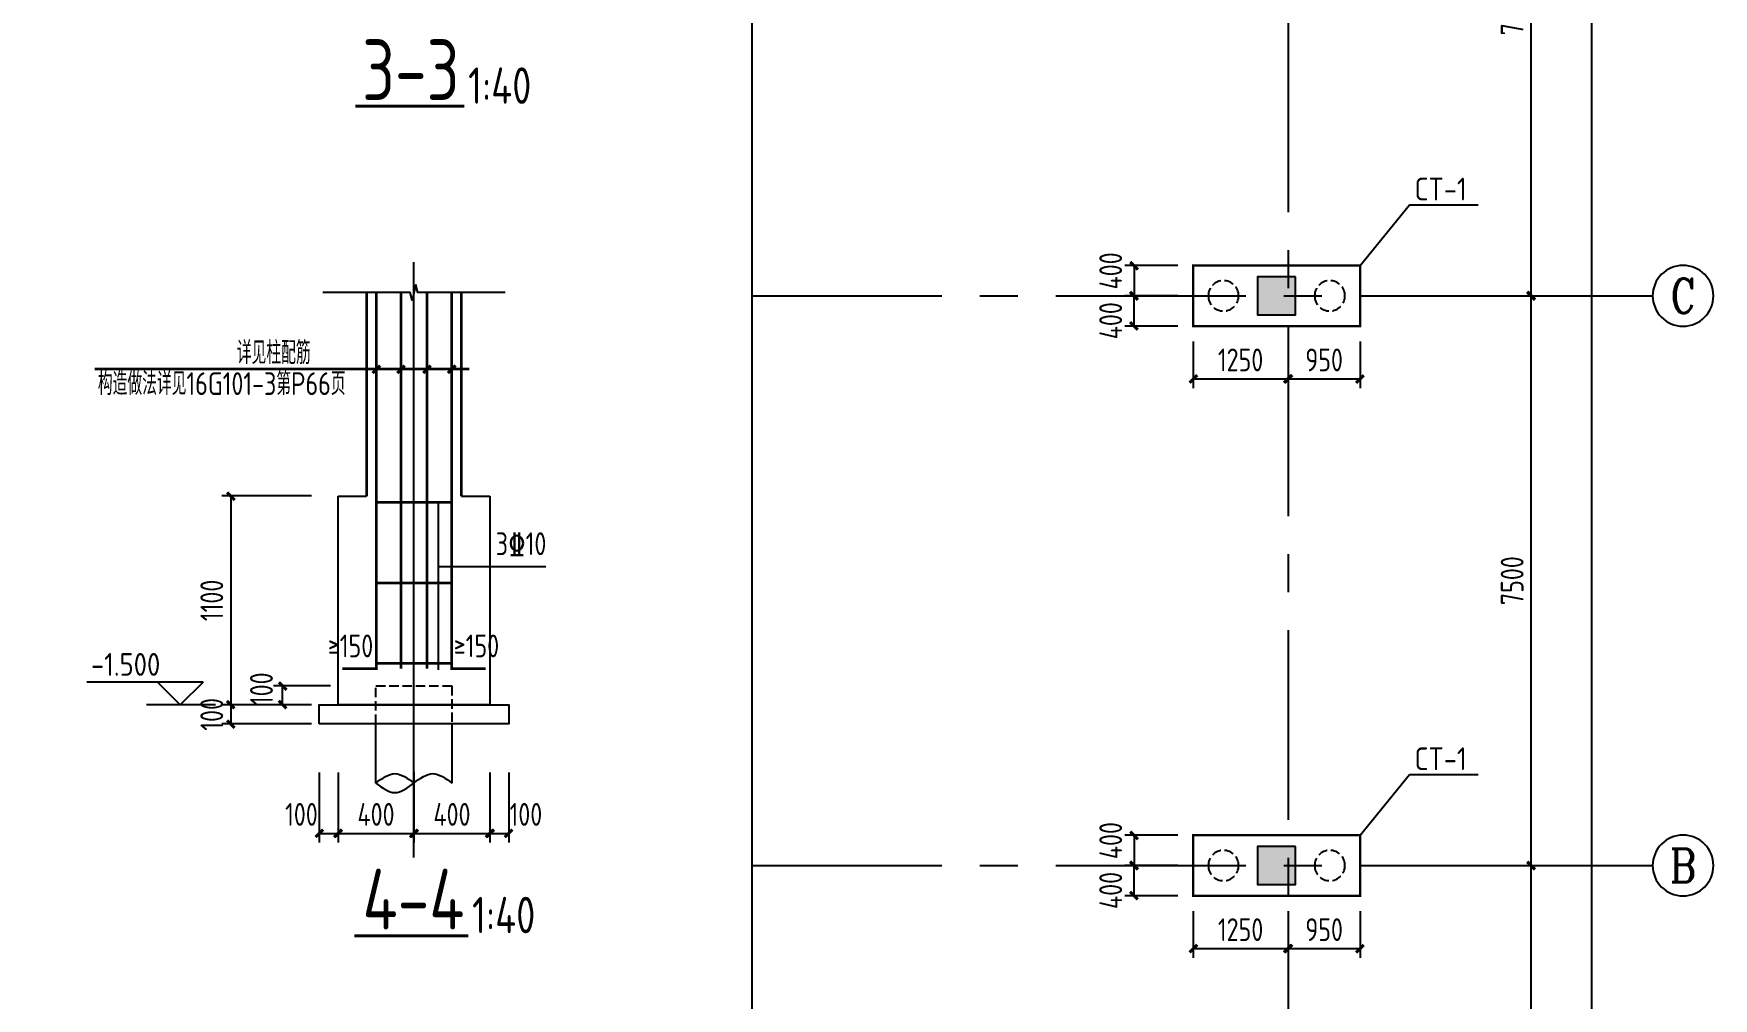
# Model space of a CAD drawing. Header units: millimetres. Extents: x 865490 to 879904, y 39442 to 44891.
# Drawn here: x 867984 to 868205.1, y 39585.9 to 39712.9 of the extents above; entities that cross this region are included whole.
import ezdxf
from ezdxf.enums import TextEntityAlignment as Align

# ---------------------------------------------------------------- set-up
doc = ezdxf.new("R2010")
doc.units = ezdxf.units.MM
doc.header["$LTSCALE"] = 1000
doc.header["$MEASUREMENT"] = 0
for name, pattern in [('CENTER', [2, 1.25, -0.25, 0.25, -0.25]), ('DASH', [0.35, 0.25, -0.1]), ('DOTE', [2.42, 2, -0.2, 0.02, -0.2])]:
    doc.linetypes.add(name, pattern=pattern)
for name, color, linetype in [('1507', 6, 'Continuous'), ('AXIS', 3, 'Continuous'), ('AXIS_TEXT', 7, 'Continuous'), ('DIM', 7, 'Continuous'), ('DOTE', 1, 'DOTE'), ('垫层', 8, 'Continuous'), ('承台轮廓', 7, 'Continuous'), ('文字', 7, 'Continuous'), ('柱', 2, 'Continuous'), ('桩', 6, 'Continuous'), ('梁标注', 7, 'Continuous')]:
    doc.layers.add(name, color=color, linetype=linetype)
for name, color, linetype, lineweight in [('基础钢筋', 1, 'Continuous', 50), ('承台基础', 23, 'Continuous', 18), ('砼柱', 2, 'Continuous', 35)]:
    doc.layers.add(name, color=color, linetype=linetype, lineweight=lineweight)
doc.styles.add('_TCH_AXIS', font='COMPLEX', dxfattribs={"bigfont": 'GBCBIG'})
doc.styles.add('COMPLEX', font='COMPLEX')
doc.styles.add('GBHZ', font='gbenor.shx', dxfattribs={"width": 0.9, "bigfont": 'gbcbig.shx'})
doc.styles.get("Standard").update_dxf_attribs({"font": 'gbenor.shx', "bigfont": 'gbcbig.shx'})
doc.dimstyles.new('Y100', dxfattribs={"dimscale": 0, "dimtxt": 3, "dimasz": 0.01, "dimexe": 1.2, "dimexo": 2, "dimgap": 1, "dimtad": 1, "dimdec": 0, "dimlfac": 100, "dimzin": 0, "dimdsep": 46, "dimtxsty": 'GBHZ', "dimblk": 'DX', "dimcen": 0.09, "dimdle": 1, "dimclrd": 7, "dimclre": 7, "dimclrt": 7, "dimadec": 0, "dimazin": 0, "dimtfac": 1, "dimtdec": 0, "dimtix": 1, "dimtmove": 2, "dimatfit": 3, "dimldrblk": 'DX', "dimfxl": 0, "dimtolj": 1, "dimtzin": 0, "dimarcsym": 0})
doc.dimstyles.new('Y40', dxfattribs={"dimscale": 0, "dimtxt": 3, "dimasz": 0.01, "dimexe": 1.2, "dimexo": 1, "dimgap": 1, "dimtad": 1, "dimdec": 0, "dimlfac": 40, "dimzin": 0, "dimdsep": 46, "dimtxsty": 'GBHZ', "dimblk1": 'DX', "dimblk2": 'DX', "dimsah": 1, "dimcen": 0.09, "dimdle": 1, "dimadec": 0, "dimazin": 0, "dimtfac": 1, "dimtdec": 0, "dimtix": 1, "dimtmove": 2, "dimatfit": 3, "dimldrblk": 'DX', "dimfxl": 0, "dimtolj": 1, "dimtzin": 0, "dimarcsym": 0})

# ---------------------------------------------------------------- blocks, each defined once
blk = doc.blocks.new('_AXISO')
blk.add_circle((0, 0), 0.5)
at = {"layer": 'AXIS_TEXT', "style": 'COMPLEX', "width": 1.041667}
blk.add_attdef('A', text='', height=0.56, dxfattribs=at).set_placement((-0.25, -0.28), (0.25, -0.28), align=Align.FIT)
blk = doc.blocks.new('DX')
at = {"color": 0, "linetype": 'ByBlock', "const_width": 40}
blk.add_lwpolyline([(-54, -51), (46, 49)], dxfattribs=at)
blk = doc.blocks.new('*D2056')
at = {"layer": 'Defpoints', "color": 0, "transparency": 16777216}
for p in [(868165.15, 39603.37), (868181.15, 39603.37), (868165.15, 39528.37)]:
    blk.add_point(p, dxfattribs=at)
at = {"layer": 'dim', "color": 7, "lineweight": -2, "transparency": 16777216}
for p, q in [((868167.15, 39603.37), (868182.35, 39603.37)), ((868181.15, 39528.38), (868181.15, 39603.36)), ((868167.15, 39528.37), (868182.35, 39528.37))]:
    blk.add_line(p, q, dxfattribs=at)
at = {"layer": 'dim', "color": 7, "lineweight": -2, "transparency": 16777216, "xscale": 0.01, "yscale": 0.01, "zscale": 0.01}
for p, rotation in [((868181.15, 39603.37), 90), ((868181.15, 39528.37), 270)]:
    blk.add_blockref('DX', p, dxfattribs=dict(at, rotation=rotation))
at = {"layer": 'dim', "color": 7, "transparency": 16777216, "insert": (868178.65, 39565.87), "char_height": 3, "attachment_point": 5, "rotation": 90, "style": 'GBHZ'}
blk.add_mtext('\\A1;7500', dxfattribs=at)
blk = doc.blocks.new('*D2057')
at = {"layer": 'Defpoints', "color": 0, "transparency": 16777216}
for p in [(868165.15, 39678.37), (868181.15, 39678.37), (868165.15, 39603.37)]:
    blk.add_point(p, dxfattribs=at)
at = {"layer": 'dim', "color": 7, "lineweight": -2, "transparency": 16777216}
for p, q in [((868167.15, 39678.37), (868182.35, 39678.37)), ((868181.15, 39603.38), (868181.15, 39678.36)), ((868167.15, 39603.37), (868182.35, 39603.37))]:
    blk.add_line(p, q, dxfattribs=at)
at = {"layer": 'dim', "color": 7, "lineweight": -2, "transparency": 16777216, "xscale": 0.01, "yscale": 0.01, "zscale": 0.01}
for p, rotation in [((868181.15, 39678.37), 90), ((868181.15, 39603.37), 270)]:
    blk.add_blockref('DX', p, dxfattribs=dict(at, rotation=rotation))
at = {"layer": 'dim', "color": 7, "transparency": 16777216, "insert": (868178.65, 39640.87), "char_height": 3, "attachment_point": 5, "rotation": 90, "style": 'GBHZ'}
blk.add_mtext('\\A1;7500', dxfattribs=at)
blk = doc.blocks.new('*D2058')
at = {"layer": 'Defpoints', "color": 0, "transparency": 16777216}
for p in [(868165.15, 39753.37), (868181.15, 39753.37), (868165.15, 39678.37)]:
    blk.add_point(p, dxfattribs=at)
at = {"layer": 'dim', "color": 7, "lineweight": -2, "transparency": 16777216}
for p, q in [((868167.15, 39753.37), (868182.35, 39753.37)), ((868181.15, 39678.38), (868181.15, 39753.36)), ((868167.15, 39678.37), (868182.35, 39678.37))]:
    blk.add_line(p, q, dxfattribs=at)
at = {"layer": 'dim', "color": 7, "lineweight": -2, "transparency": 16777216, "xscale": 0.01, "yscale": 0.01, "zscale": 0.01}
for p, rotation in [((868181.15, 39753.37), 90), ((868181.15, 39678.37), 270)]:
    blk.add_blockref('DX', p, dxfattribs=dict(at, rotation=rotation))
at = {"layer": 'dim', "color": 7, "transparency": 16777216, "insert": (868178.65, 39715.87), "char_height": 3, "attachment_point": 5, "rotation": 90, "style": 'GBHZ'}
blk.add_mtext('\\A1;7500', dxfattribs=at)
blk = doc.blocks.new('*D2062')
at = {"layer": 'Defpoints', "color": 0, "transparency": 16777216}
for p in [(868165.15, 39978.37), (868189.15, 39978.37), (868165.15, 39528.37)]:
    blk.add_point(p, dxfattribs=at)
at = {"layer": 'dim', "color": 7, "lineweight": -2, "transparency": 16777216}
for p, q in [((868167.15, 39978.37), (868190.35, 39978.37)), ((868189.15, 39528.38), (868189.15, 39978.36)), ((868167.15, 39528.37), (868190.35, 39528.37))]:
    blk.add_line(p, q, dxfattribs=at)
at = {"layer": 'dim', "color": 7, "lineweight": -2, "transparency": 16777216, "xscale": 0.01, "yscale": 0.01, "zscale": 0.01}
for p, rotation in [((868189.15, 39978.37), 90), ((868189.15, 39528.37), 270)]:
    blk.add_blockref('DX', p, dxfattribs=dict(at, rotation=rotation))
at = {"layer": 'dim', "color": 7, "transparency": 16777216, "insert": (868186.65, 39753.37), "char_height": 3, "attachment_point": 5, "rotation": 90, "style": 'GBHZ'}
blk.add_mtext('\\A1;45000', dxfattribs=at)
blk = doc.blocks.new('*D2159')
at = {"layer": 'Defpoints', "color": 0, "transparency": 16777216}
for p in [(868128.87, 39678.37), (868136.65, 39678.37), (868136.65, 39674.37)]:
    blk.add_point(p, dxfattribs=at)
at = {"layer": 'dim', "color": 7, "lineweight": -2, "transparency": 16777216}
for p, q in [((868134.65, 39678.37), (868127.67, 39678.37)), ((868128.87, 39674.38), (868128.87, 39678.36)), ((868134.65, 39674.37), (868127.67, 39674.37))]:
    blk.add_line(p, q, dxfattribs=at)
at = {"layer": 'dim', "color": 7, "lineweight": -2, "transparency": 16777216, "xscale": 0.01, "yscale": 0.01, "zscale": 0.01}
for p, rotation in [((868128.87, 39678.37), 90), ((868128.87, 39674.37), 270)]:
    blk.add_blockref('DX', p, dxfattribs=dict(at, rotation=rotation))
at = {"layer": 'dim', "color": 7, "transparency": 16777216, "insert": (868125.8, 39675.09), "char_height": 3, "attachment_point": 5, "rotation": 90, "style": 'GBHZ'}
blk.add_mtext('\\A1;400', dxfattribs=at)
blk = doc.blocks.new('*D2160')
at = {"layer": 'Defpoints', "color": 0, "transparency": 16777216}
for p in [(868136.65, 39682.37), (868128.87, 39678.37), (868136.65, 39678.37)]:
    blk.add_point(p, dxfattribs=at)
at = {"layer": 'dim', "color": 7, "lineweight": -2, "transparency": 16777216}
for p, q in [((868134.65, 39682.37), (868127.67, 39682.37)), ((868128.87, 39682.36), (868128.87, 39678.38)), ((868134.65, 39678.37), (868127.67, 39678.37))]:
    blk.add_line(p, q, dxfattribs=at)
at = {"layer": 'dim', "color": 7, "lineweight": -2, "transparency": 16777216, "xscale": 0.01, "yscale": 0.01, "zscale": 0.01}
for p, rotation in [((868128.87, 39682.37), 90), ((868128.87, 39678.37), 270)]:
    blk.add_blockref('DX', p, dxfattribs=dict(at, rotation=rotation))
at = {"layer": 'dim', "color": 7, "transparency": 16777216, "insert": (868125.8, 39681.65), "char_height": 3, "attachment_point": 5, "rotation": 90, "style": 'GBHZ'}
blk.add_mtext('\\A1;400', dxfattribs=at)
blk = doc.blocks.new('*D2161')
at = {"layer": 'Defpoints', "color": 0, "transparency": 16777216}
for p in [(868136.65, 39674.37), (868149.15, 39674.37), (868149.15, 39667.43)]:
    blk.add_point(p, dxfattribs=at)
at = {"layer": 'dim', "color": 7, "lineweight": -2, "transparency": 16777216}
for p, q in [((868136.65, 39672.37), (868136.65, 39666.23)), ((868149.15, 39672.37), (868149.15, 39666.23)), ((868136.66, 39667.43), (868149.14, 39667.43))]:
    blk.add_line(p, q, dxfattribs=at)
at = {"layer": 'dim', "color": 7, "lineweight": -2, "transparency": 16777216, "xscale": 0.01, "yscale": 0.01, "zscale": 0.01, "rotation": 180}
blk.add_blockref('DX', (868136.65, 39667.43), dxfattribs=at)
at = {"layer": 'dim', "color": 7, "lineweight": -2, "transparency": 16777216, "xscale": 0.01, "yscale": 0.01, "zscale": 0.01}
blk.add_blockref('DX', (868149.15, 39667.43), dxfattribs=at)
at = {"layer": 'dim', "color": 7, "transparency": 16777216, "insert": (868142.9, 39669.93), "char_height": 3, "attachment_point": 5, "style": 'GBHZ'}
blk.add_mtext('\\A1;1250', dxfattribs=at)
blk = doc.blocks.new('*D2162')
at = {"layer": 'Defpoints', "color": 0, "transparency": 16777216}
for p in [(868149.15, 39674.37), (868158.65, 39674.37), (868158.65, 39667.43)]:
    blk.add_point(p, dxfattribs=at)
at = {"layer": 'dim', "color": 7, "lineweight": -2, "transparency": 16777216}
for p, q in [((868149.15, 39672.37), (868149.15, 39666.23)), ((868158.65, 39672.37), (868158.65, 39666.23)), ((868149.16, 39667.43), (868158.64, 39667.43))]:
    blk.add_line(p, q, dxfattribs=at)
at = {"layer": 'dim', "color": 7, "lineweight": -2, "transparency": 16777216, "xscale": 0.01, "yscale": 0.01, "zscale": 0.01, "rotation": 180}
blk.add_blockref('DX', (868149.15, 39667.43), dxfattribs=at)
at = {"layer": 'dim', "color": 7, "lineweight": -2, "transparency": 16777216, "xscale": 0.01, "yscale": 0.01, "zscale": 0.01}
blk.add_blockref('DX', (868158.65, 39667.43), dxfattribs=at)
at = {"layer": 'dim', "color": 7, "transparency": 16777216, "insert": (868153.9, 39669.93), "char_height": 3, "attachment_point": 5, "style": 'GBHZ'}
blk.add_mtext('\\A1;950', dxfattribs=at)
blk = doc.blocks.new('*D2163')
at = {"layer": 'Defpoints', "color": 0, "transparency": 16777216}
for p in [(868128.87, 39603.37), (868136.65, 39603.37), (868136.65, 39599.37)]:
    blk.add_point(p, dxfattribs=at)
at = {"layer": 'dim', "color": 7, "lineweight": -2, "transparency": 16777216}
for p, q in [((868134.65, 39603.37), (868127.67, 39603.37)), ((868128.87, 39599.38), (868128.87, 39603.36)), ((868134.65, 39599.37), (868127.67, 39599.37))]:
    blk.add_line(p, q, dxfattribs=at)
at = {"layer": 'dim', "color": 7, "lineweight": -2, "transparency": 16777216, "xscale": 0.01, "yscale": 0.01, "zscale": 0.01}
for p, rotation in [((868128.87, 39603.37), 90), ((868128.87, 39599.37), 270)]:
    blk.add_blockref('DX', p, dxfattribs=dict(at, rotation=rotation))
at = {"layer": 'dim', "color": 7, "transparency": 16777216, "insert": (868125.8, 39600.09), "char_height": 3, "attachment_point": 5, "rotation": 90, "style": 'GBHZ'}
blk.add_mtext('\\A1;400', dxfattribs=at)
blk = doc.blocks.new('*D2164')
at = {"layer": 'Defpoints', "color": 0, "transparency": 16777216}
for p in [(868136.65, 39607.37), (868128.87, 39603.37), (868136.65, 39603.37)]:
    blk.add_point(p, dxfattribs=at)
at = {"layer": 'dim', "color": 7, "lineweight": -2, "transparency": 16777216}
for p, q in [((868134.65, 39607.37), (868127.67, 39607.37)), ((868128.87, 39607.36), (868128.87, 39603.38)), ((868134.65, 39603.37), (868127.67, 39603.37))]:
    blk.add_line(p, q, dxfattribs=at)
at = {"layer": 'dim', "color": 7, "lineweight": -2, "transparency": 16777216, "xscale": 0.01, "yscale": 0.01, "zscale": 0.01}
for p, rotation in [((868128.87, 39607.37), 90), ((868128.87, 39603.37), 270)]:
    blk.add_blockref('DX', p, dxfattribs=dict(at, rotation=rotation))
at = {"layer": 'dim', "color": 7, "transparency": 16777216, "insert": (868125.8, 39606.65), "char_height": 3, "attachment_point": 5, "rotation": 90, "style": 'GBHZ'}
blk.add_mtext('\\A1;400', dxfattribs=at)
blk = doc.blocks.new('*D2165')
at = {"layer": 'Defpoints', "color": 0, "transparency": 16777216}
for p in [(868136.65, 39599.37), (868149.15, 39599.37), (868149.15, 39592.43)]:
    blk.add_point(p, dxfattribs=at)
at = {"layer": 'dim', "color": 7, "lineweight": -2, "transparency": 16777216}
for p, q in [((868136.65, 39597.37), (868136.65, 39591.23)), ((868149.15, 39597.37), (868149.15, 39591.23)), ((868136.66, 39592.43), (868149.14, 39592.43))]:
    blk.add_line(p, q, dxfattribs=at)
at = {"layer": 'dim', "color": 7, "lineweight": -2, "transparency": 16777216, "xscale": 0.01, "yscale": 0.01, "zscale": 0.01, "rotation": 180}
blk.add_blockref('DX', (868136.65, 39592.43), dxfattribs=at)
at = {"layer": 'dim', "color": 7, "lineweight": -2, "transparency": 16777216, "xscale": 0.01, "yscale": 0.01, "zscale": 0.01}
blk.add_blockref('DX', (868149.15, 39592.43), dxfattribs=at)
at = {"layer": 'dim', "color": 7, "transparency": 16777216, "insert": (868142.9, 39594.93), "char_height": 3, "attachment_point": 5, "style": 'GBHZ'}
blk.add_mtext('\\A1;1250', dxfattribs=at)
blk = doc.blocks.new('*D2166')
at = {"layer": 'Defpoints', "color": 0, "transparency": 16777216}
for p in [(868149.15, 39599.37), (868158.65, 39599.37), (868158.65, 39592.43)]:
    blk.add_point(p, dxfattribs=at)
at = {"layer": 'dim', "color": 7, "lineweight": -2, "transparency": 16777216}
for p, q in [((868149.15, 39597.37), (868149.15, 39591.23)), ((868158.65, 39597.37), (868158.65, 39591.23)), ((868149.16, 39592.43), (868158.64, 39592.43))]:
    blk.add_line(p, q, dxfattribs=at)
at = {"layer": 'dim', "color": 7, "lineweight": -2, "transparency": 16777216, "xscale": 0.01, "yscale": 0.01, "zscale": 0.01, "rotation": 180}
blk.add_blockref('DX', (868149.15, 39592.43), dxfattribs=at)
at = {"layer": 'dim', "color": 7, "lineweight": -2, "transparency": 16777216, "xscale": 0.01, "yscale": 0.01, "zscale": 0.01}
blk.add_blockref('DX', (868158.65, 39592.43), dxfattribs=at)
at = {"layer": 'dim', "color": 7, "transparency": 16777216, "insert": (868153.9, 39594.93), "char_height": 3, "attachment_point": 5, "style": 'GBHZ'}
blk.add_mtext('\\A1;950', dxfattribs=at)
blk = doc.blocks.new('*D2234')
at = {"layer": 'Defpoints', "color": 0, "transparency": 16777216}
for p in [(868021.58, 39624.52), (868009.96, 39622.02), (868021.58, 39622.02)]:
    blk.add_point(p, dxfattribs=at)
at = {"layer": 'dim', "color": 0, "lineweight": -2, "transparency": 16777216}
for p, q in [((868020.58, 39624.52), (868008.76, 39624.52)), ((868009.96, 39624.53), (868009.96, 39624.54)), ((868009.96, 39624.52), (868009.96, 39622.02)), ((868020.58, 39622.02), (868008.76, 39622.02)), ((868009.96, 39622.01), (868009.96, 39622))]:
    blk.add_line(p, q, dxfattribs=at)
at = {"layer": 'dim', "color": 0, "lineweight": -2, "transparency": 16777216, "xscale": 0.01, "yscale": 0.01, "zscale": 0.01}
for p, rotation in [((868009.96, 39624.52), 270), ((868009.96, 39622.02), 90)]:
    blk.add_blockref('DX', p, dxfattribs=dict(at, rotation=rotation))
at = {"layer": 'dim', "color": 0, "transparency": 16777216, "insert": (868007.46, 39623.27), "char_height": 3, "attachment_point": 5, "rotation": 90, "style": 'GBHZ'}
blk.add_mtext('\\A1;100', dxfattribs=at)
blk = doc.blocks.new('*D2235')
at = {"layer": 'Defpoints', "color": 0, "transparency": 16777216}
for p in [(868021.58, 39652.02), (868009.96, 39624.52), (868021.58, 39624.52)]:
    blk.add_point(p, dxfattribs=at)
at = {"layer": 'dim', "color": 0, "lineweight": -2, "transparency": 16777216}
for p, q in [((868020.58, 39652.02), (868008.76, 39652.02)), ((868009.96, 39652.01), (868009.96, 39624.53)), ((868020.58, 39624.52), (868008.76, 39624.52))]:
    blk.add_line(p, q, dxfattribs=at)
at = {"layer": 'dim', "color": 0, "lineweight": -2, "transparency": 16777216, "xscale": 0.01, "yscale": 0.01, "zscale": 0.01}
for p, rotation in [((868009.96, 39652.02), 90), ((868009.96, 39624.52), 270)]:
    blk.add_blockref('DX', p, dxfattribs=dict(at, rotation=rotation))
at = {"layer": 'dim', "color": 0, "transparency": 16777216, "insert": (868007.46, 39638.27), "char_height": 3, "attachment_point": 5, "rotation": 90, "style": 'GBHZ'}
blk.add_mtext('\\A1;1100', dxfattribs=at)
blk = doc.blocks.new('*D2236')
at = {"layer": 'Defpoints', "color": 0, "transparency": 16777216}
for p in [(868021.58, 39616.6), (868024.08, 39616.6), (868024.08, 39607.6)]:
    blk.add_point(p, dxfattribs=at)
at = {"layer": 'dim', "color": 0, "lineweight": -2, "transparency": 16777216}
for p, q in [((868021.58, 39615.6), (868021.58, 39606.4)), ((868024.08, 39615.6), (868024.08, 39606.4)), ((868021.59, 39607.6), (868024.07, 39607.6))]:
    blk.add_line(p, q, dxfattribs=at)
at = {"layer": 'dim', "color": 0, "lineweight": -2, "transparency": 16777216, "xscale": 0.01, "yscale": 0.01, "zscale": 0.01, "rotation": 180}
blk.add_blockref('DX', (868021.58, 39607.6), dxfattribs=at)
at = {"layer": 'dim', "color": 0, "lineweight": -2, "transparency": 16777216, "xscale": 0.01, "yscale": 0.01, "zscale": 0.01}
blk.add_blockref('DX', (868024.08, 39607.6), dxfattribs=at)
at = {"layer": 'dim', "color": 0, "transparency": 16777216, "insert": (868019.26, 39610.1), "char_height": 3, "attachment_point": 5, "style": 'GBHZ'}
blk.add_mtext('\\A1;100', dxfattribs=at)
blk = doc.blocks.new('*D2237')
at = {"layer": 'Defpoints', "color": 0, "transparency": 16777216}
for p in [(868044.08, 39616.6), (868046.58, 39616.6), (868046.58, 39607.6)]:
    blk.add_point(p, dxfattribs=at)
at = {"layer": 'dim', "color": 0, "lineweight": -2, "transparency": 16777216}
for p, q in [((868044.08, 39615.6), (868044.08, 39606.4)), ((868046.58, 39615.6), (868046.58, 39606.4)), ((868044.09, 39607.6), (868046.57, 39607.6))]:
    blk.add_line(p, q, dxfattribs=at)
at = {"layer": 'dim', "color": 0, "lineweight": -2, "transparency": 16777216, "xscale": 0.01, "yscale": 0.01, "zscale": 0.01, "rotation": 180}
blk.add_blockref('DX', (868044.08, 39607.6), dxfattribs=at)
at = {"layer": 'dim', "color": 0, "lineweight": -2, "transparency": 16777216, "xscale": 0.01, "yscale": 0.01, "zscale": 0.01}
blk.add_blockref('DX', (868046.58, 39607.6), dxfattribs=at)
at = {"layer": 'dim', "color": 0, "transparency": 16777216, "insert": (868048.81, 39610.1), "char_height": 3, "attachment_point": 5, "style": 'GBHZ'}
blk.add_mtext('\\A1;100', dxfattribs=at)
blk = doc.blocks.new('*D2238')
at = {"layer": 'Defpoints', "color": 0, "transparency": 16777216}
for p in [(868024.08, 39616.6), (868034.08, 39616.69), (868034.08, 39607.6)]:
    blk.add_point(p, dxfattribs=at)
at = {"layer": 'dim', "color": 0, "lineweight": -2, "transparency": 16777216}
for p, q in [((868024.08, 39615.6), (868024.08, 39606.4)), ((868034.08, 39615.69), (868034.08, 39606.4)), ((868024.09, 39607.6), (868034.07, 39607.6))]:
    blk.add_line(p, q, dxfattribs=at)
at = {"layer": 'dim', "color": 0, "lineweight": -2, "transparency": 16777216, "xscale": 0.01, "yscale": 0.01, "zscale": 0.01, "rotation": 180}
blk.add_blockref('DX', (868024.08, 39607.6), dxfattribs=at)
at = {"layer": 'dim', "color": 0, "lineweight": -2, "transparency": 16777216, "xscale": 0.01, "yscale": 0.01, "zscale": 0.01}
blk.add_blockref('DX', (868034.08, 39607.6), dxfattribs=at)
at = {"layer": 'dim', "color": 0, "transparency": 16777216, "insert": (868029.08, 39610.1), "char_height": 3, "attachment_point": 5, "style": 'GBHZ'}
blk.add_mtext('\\A1;400', dxfattribs=at)
blk = doc.blocks.new('*D2239')
at = {"layer": 'Defpoints', "color": 0, "transparency": 16777216}
for p in [(868034.08, 39616.69), (868044.08, 39616.6), (868044.08, 39607.6)]:
    blk.add_point(p, dxfattribs=at)
at = {"layer": 'dim', "color": 0, "lineweight": -2, "transparency": 16777216}
for p, q in [((868034.08, 39615.69), (868034.08, 39606.4)), ((868044.08, 39615.6), (868044.08, 39606.4)), ((868034.09, 39607.6), (868044.07, 39607.6))]:
    blk.add_line(p, q, dxfattribs=at)
at = {"layer": 'dim', "color": 0, "lineweight": -2, "transparency": 16777216, "xscale": 0.01, "yscale": 0.01, "zscale": 0.01, "rotation": 180}
blk.add_blockref('DX', (868034.08, 39607.6), dxfattribs=at)
at = {"layer": 'dim', "color": 0, "lineweight": -2, "transparency": 16777216, "xscale": 0.01, "yscale": 0.01, "zscale": 0.01}
blk.add_blockref('DX', (868044.08, 39607.6), dxfattribs=at)
at = {"layer": 'dim', "color": 0, "transparency": 16777216, "insert": (868039.08, 39610.1), "char_height": 3, "attachment_point": 5, "style": 'GBHZ'}
blk.add_mtext('\\A1;400', dxfattribs=at)
blk = doc.blocks.new('*D2240')
at = {"layer": 'Defpoints', "color": 0, "transparency": 16777216}
for p in [(868016.79, 39627.02), (868024.08, 39627.02), (868021.58, 39624.52)]:
    blk.add_point(p, dxfattribs=at)
at = {"layer": 'dim', "color": 0, "lineweight": -2, "transparency": 16777216}
for p, q in [((868023.08, 39627.02), (868015.59, 39627.02)), ((868016.79, 39624.53), (868016.79, 39627.01)), ((868020.58, 39624.52), (868015.59, 39624.52))]:
    blk.add_line(p, q, dxfattribs=at)
at = {"layer": 'dim', "color": 0, "lineweight": -2, "transparency": 16777216, "xscale": 0.01, "yscale": 0.01, "zscale": 0.01}
for p, rotation in [((868016.79, 39627.02), 90), ((868016.79, 39624.52), 270)]:
    blk.add_blockref('DX', p, dxfattribs=dict(at, rotation=rotation))
at = {"layer": 'dim', "color": 0, "transparency": 16777216, "insert": (868014, 39626.64), "char_height": 3, "attachment_point": 5, "rotation": 90, "style": 'GBHZ'}
blk.add_mtext('\\A1;100', dxfattribs=at)

msp = doc.modelspace()

# ---------------------------------------------------------------- linework, layer by layer
at = {"color": 7}
for p, q in [((868006.312, 39627.516), (867991.013, 39627.516)), ((868003.312, 39624.516), (868000.312, 39627.516)), ((868006.312, 39627.516), (868003.312, 39624.516)), ((868007.962, 39624.516), (867998.862, 39624.516))]:
    msp.add_line(p, q, dxfattribs=at)
at = {"layer": '1507', "linetype": 'DASH', "ltscale": 0.005}
for points in [[(868138.646, 39678.37, 1), (868142.646, 39678.37, 1)], [(868152.646, 39678.37, 1), (868156.646, 39678.37, 1)], [(868138.646, 39603.37, 1), (868142.646, 39603.37, 1)], [(868152.646, 39603.37, 1), (868156.646, 39603.37, 1)]]:
    msp.add_lwpolyline(points, format="xyb", close=True, dxfattribs=at)
at = {"layer": 'AXIS', "color": 0}
for p, q in [((868165.146, 39678.37), (868197.146, 39678.37)), ((868165.146, 39603.37), (868197.146, 39603.37))]:
    msp.add_line(p, q, dxfattribs=at)
at = {"layer": 'dim', "linetype": 'ByBlock'}
for p, q in [((868158.646, 39682.37), (868165.122, 39690.367)), ((868165.122, 39690.367), (868174.19, 39690.367)), ((868158.646, 39607.37), (868165.122, 39615.367)), ((868165.122, 39615.367), (868174.19, 39615.367))]:
    msp.add_line(p, q, dxfattribs=at)
at = {"layer": 'DOTE', "linetype": 'CENTER', "ltscale": 0.02}
for p, q in [((868149.146, 39994.37), (868149.146, 39512.37)), ((868078.584, 39678.37), (868165.146, 39678.37)), ((868078.584, 39603.37), (868165.146, 39603.37))]:
    msp.add_line(p, q, dxfattribs=at)
at = {"layer": 'DOTE', "color": 8, "ltscale": 8}
msp.add_line((868034.08, 39604.437), (868034.08, 39682.797), dxfattribs=at)
at = {"layer": '垫层'}
msp.add_lwpolyline([(868021.58, 39622.016), (868021.58, 39624.516), (868046.58, 39624.516), (868046.58, 39622.016)], close=True, dxfattribs=at)
at = {"layer": '基础钢筋', "const_width": 0.35}
for points in [[(868029.108, 39678.797), (868029.108, 39629.266), (868024.636, 39629.266)], [(868032.366, 39629.266), (868032.366, 39678.797)], [(868035.793, 39629.266), (868035.793, 39678.797)], [(868039.051, 39678.797), (868039.051, 39629.266), (868043.523, 39629.266)], [(868029.108, 39651.176), (868039.051, 39651.176)], [(868029.108, 39640.547), (868039.051, 39640.547)], [(868029.108, 39629.984), (868039.051, 39629.984)]]:
    msp.add_lwpolyline(points, dxfattribs=at)
at = {"layer": '承台基础', "color": 2, "ltscale": 0.006, "const_width": 0.3}
for points in [[(868136.646, 39674.37), (868158.646, 39674.37), (868158.646, 39682.37), (868136.646, 39682.37)], [(868136.646, 39599.37), (868158.646, 39599.37), (868158.646, 39607.37), (868136.646, 39607.37)]]:
    msp.add_lwpolyline(points, close=True, dxfattribs=at)
at = {"layer": '承台轮廓'}
for p, q in [((868024.08, 39624.516), (868024.08, 39652.016)), ((868024.08, 39652.016), (868027.83, 39652.016)), ((868040.33, 39652.016), (868044.08, 39652.016)), ((868044.08, 39652.016), (868044.08, 39624.516)), ((868044.08, 39624.516), (868024.08, 39624.516))]:
    msp.add_line(p, q, dxfattribs=at)
msp.add_lwpolyline([(867977.817, 39583.303), (868078.584, 39583.303), (868078.584, 39912.122), (867977.817, 39912.122)], close=True, dxfattribs=at)
msp.add_lwpolyline([(868046.08, 39678.797), (868034.58, 39678.797), (868034.33, 39679.797), (868033.83, 39677.797), (868033.58, 39678.797), (868022.08, 39678.797)], dxfattribs=at)
at = {"layer": '文字', "color": 6, "const_width": 0.4}
for points in [[(868026.364, 39703.317), (868040.71, 39703.317)], [(868026.222, 39594.131), (868041.232, 39594.131)]]:
    msp.add_lwpolyline(points, dxfattribs=at)
at = {"layer": '柱'}
for points in [[(868150.146, 39680.87), (868145.146, 39680.87), (868145.146, 39675.87), (868150.146, 39675.87)], [(868150.146, 39605.87), (868145.146, 39605.87), (868145.146, 39600.87), (868150.146, 39600.87)]]:
    msp.add_lwpolyline(points, close=True, dxfattribs=at)
for points in [[(868150.146, 39680.87), (868150.146, 39675.87), (868145.146, 39680.87), (868145.146, 39675.87)], [(868150.146, 39605.87), (868150.146, 39600.87), (868145.146, 39605.87), (868145.146, 39600.87)]]:
    msp.add_solid(points, dxfattribs=at)
at = {"layer": '桩'}
for p, q in [((868029.063, 39614.222), (868029.063, 39622.016)), ((868039.063, 39622.016), (868039.063, 39614.222))]:
    msp.add_line(p, q, dxfattribs=at)
at = {"layer": '桩', "linetype": 'DASH', "ltscale": 0.005}
msp.add_lwpolyline([(868029.063, 39622.016), (868029.063, 39627.016), (868039.063, 39627.016), (868039.063, 39622.016)], dxfattribs=at)
at = {"layer": '桩'}
for points in [[(868029.063, 39614.222), (868031.563, 39612.972), (868034.063, 39614.222), (868036.563, 39615.472), (868039.063, 39614.222)], [(868029.063, 39614.222), (868031.563, 39615.472), (868034.063, 39614.222)]]:
    msp.add_spline(points, degree=3, dxfattribs=at)
at = {"layer": '梁标注', "linetype": 'Continuous'}
for p, q in [((868037.309, 39629.152), (868037.309, 39651.176)), ((868037.309, 39642.739), (868051.436, 39642.739))]:
    msp.add_line(p, q, dxfattribs=at)
at = {"layer": '砼柱'}
for p, q in [((868027.83, 39678.797), (868027.83, 39652.016)), ((868040.33, 39652.016), (868040.33, 39678.797)), ((868041.33, 39668.699), (867992.075, 39668.699))]:
    msp.add_line(p, q, dxfattribs=at)

# ---------------------------------------------------------------- block references
at = {"layer": 'AXIS', "color": 0}
ref = msp.add_blockref('_AXISO', (868201.146, 39678.37), dxfattribs=dict(at, xscale=-8, yscale=8, zscale=8))
ref.add_attrib('A', 'C', dxfattribs={"layer": 'AXIS_TEXT', "color": 0, "height": 4.557, "style": '_TCH_AXIS'}).set_placement((868199.519, 39676.091), (868202.774, 39676.091), align=Align.FIT)
ref = msp.add_blockref('_AXISO', (868201.146, 39603.37), dxfattribs=dict(at, xscale=-8, yscale=8, zscale=8))
ref.add_attrib('A', 'B', dxfattribs={"layer": 'AXIS_TEXT', "color": 0, "height": 4.353, "style": '_TCH_AXIS'}).set_placement((868199.384, 39601.194), (868202.908, 39601.194), align=Align.FIT)
at = {"layer": 'dim', "xscale": 0.01000000000931323, "yscale": 0.01000000000931323, "zscale": 0.01000000000931323, "rotation": 180}
for p in [(868029.07, 39668.687), (868032.328, 39668.687), (868035.755, 39668.687), (868039.012, 39668.687)]:
    msp.add_blockref('DX', p, dxfattribs=at)

# ---------------------------------------------------------------- texts
at = {"color": 7, "style": 'GBHZ'}
msp.add_text('-1.500', height=3, dxfattribs=at).set_placement((867991.547, 39628.343))
at = {"layer": 'dim', "linetype": 'ByBlock'}
for p in [(868165.796, 39690.929), (868165.796, 39615.929)]:
    msp.add_text('CT-1', height=3, dxfattribs=at).set_placement(p)
at = {"layer": '文字', "color": 6, "style": 'GBHZ', "width": 0.9}
for s, height, p in [('3-3', 8, (868033.656, 39708.143)), ('1:40', 4.8, (868045.365, 39706.047)), ('4-4', 8, (868034.008, 39598.957)), ('1:40', 4.8, (868045.888, 39596.862))]:
    msp.add_text(s, height=height, dxfattribs=at).set_placement(p, align=Align.MIDDLE)
at = {"layer": '梁标注', "linetype": 'Continuous', "style": 'GBHZ', "width": 0.9}
for s, p in [('详见柱配筋', (868010.756, 39669.377)), ('构造做法详见16G101-3第P66页', (867992.459, 39665.308))]:
    msp.add_text(s, height=3, dxfattribs=at).set_placement(p)
for s, p in [('3%%13210', (868051.505, 39643.329)), ('≥150', (868028.71, 39629.878)), ('≥150', (868045.289, 39629.878))]:
    msp.add_text(s, height=3, dxfattribs=at).set_placement(p, align=Align.BOTTOM_RIGHT)

# ---------------------------------------------------------------- dimensions: what is measured, and where the dimension line sits
at = {"layer": 'dim'}
for base, p1, p2, picture, middle in [((868189.146, 39978.37), (868165.146, 39528.37), (868165.146, 39978.37), '*D2062', (868186.646, 39753.37)), ((868181.146, 39753.37), (868165.146, 39678.37), (868165.146, 39753.37), '*D2058', (868178.646, 39715.87)), ((868181.146, 39678.37), (868165.146, 39603.37), (868165.146, 39678.37), '*D2057', (868178.646, 39640.87)), ((868181.146, 39603.37), (868165.146, 39528.37), (868165.146, 39603.37), '*D2056', (868178.646, 39565.87))]:
    dim = msp.add_linear_dim(base=base, p1=p1, p2=p2, angle=90, dimstyle='Y100', override={"dimscale": 1}, dxfattribs=at)
    dim.commit()
    dim.dimension.update_dxf_attribs({"geometry": picture, "text_midpoint": middle})
for base, p1, p2, angle, dimstyle, override, picture, middle, dimtype in [((868128.865, 39678.37), (868136.646, 39682.37), (868136.646, 39678.37), 270, 'Y100', {"dimscale": 1, "dimfxl": 2}, '*D2160', (868125.798, 39681.648), 160), ((868128.865, 39678.37), (868136.646, 39674.37), (868136.646, 39678.37), 90, 'Y100', {"dimscale": 1, "dimfxl": 2}, '*D2159', (868125.798, 39675.092), 160), ((868016.793, 39627.016), (868021.58, 39624.516), (868024.08, 39627.016), 90, 'Y40', {"dimscale": 1}, '*D2240', (868014.002, 39626.639), 160), ((868024.08, 39607.599), (868021.58, 39616.599), (868024.08, 39616.599), 0, 'Y40', {"dimscale": 1}, '*D2236', (868019.258, 39610.099), 161), ((868046.58, 39607.599), (868044.08, 39616.599), (868046.58, 39616.599), 0, 'Y40', {"dimscale": 1}, '*D2237', (868048.813, 39610.099), 161), ((868128.865, 39603.37), (868136.646, 39607.37), (868136.646, 39603.37), 270, 'Y100', {"dimscale": 1, "dimfxl": 2}, '*D2164', (868125.798, 39606.648), 160), ((868128.865, 39603.37), (868136.646, 39599.37), (868136.646, 39603.37), 90, 'Y100', {"dimscale": 1, "dimfxl": 2}, '*D2163', (868125.798, 39600.092), 160)]:
    dim = msp.add_linear_dim(base=base, p1=p1, p2=p2, angle=angle, dimstyle=dimstyle, override=override, dxfattribs=at)
    dim.commit()
    dim.dimension.update_dxf_attribs({"geometry": picture, "text_midpoint": middle, "dimtype": dimtype})
for base, p1, p2, dimstyle, override, picture, middle in [((868149.146, 39667.429), (868136.646, 39674.37), (868149.146, 39674.37), 'Y100', {"dimscale": 1, "dimfxl": 2}, '*D2161', (868142.896, 39669.929)), ((868158.646, 39667.429), (868149.146, 39674.37), (868158.646, 39674.37), 'Y100', {"dimscale": 1, "dimfxl": 2}, '*D2162', (868153.896, 39669.929)), ((868034.08, 39607.599), (868024.08, 39616.599), (868034.08, 39616.694), 'Y40', {"dimscale": 1}, '*D2238', (868029.08, 39610.099)), ((868044.08, 39607.599), (868034.08, 39616.694), (868044.08, 39616.599), 'Y40', {"dimscale": 1}, '*D2239', (868039.08, 39610.099)), ((868149.146, 39592.429), (868136.646, 39599.37), (868149.146, 39599.37), 'Y100', {"dimscale": 1, "dimfxl": 2}, '*D2165', (868142.896, 39594.929)), ((868158.646, 39592.429), (868149.146, 39599.37), (868158.646, 39599.37), 'Y100', {"dimscale": 1, "dimfxl": 2}, '*D2166', (868153.896, 39594.929))]:
    dim = msp.add_linear_dim(base=base, p1=p1, p2=p2, dimstyle=dimstyle, override=override, dxfattribs=at)
    dim.commit()
    dim.dimension.update_dxf_attribs({"geometry": picture, "text_midpoint": middle})
for p1, p2, picture, middle in [((868021.58, 39652.016), (868021.58, 39624.516), '*D2235', (868007.462, 39638.266)), ((868021.58, 39624.516), (868021.58, 39622.016), '*D2234', (868007.462, 39623.266))]:
    dim = msp.add_aligned_dim(p1=p1, p2=p2, distance=-11.618, dimstyle='Y40', override={"dimscale": 1}, dxfattribs=at)
    dim.commit()
    dim.dimension.update_dxf_attribs({"geometry": picture, "text_midpoint": middle})

doc.saveas('drawing.dxf')
